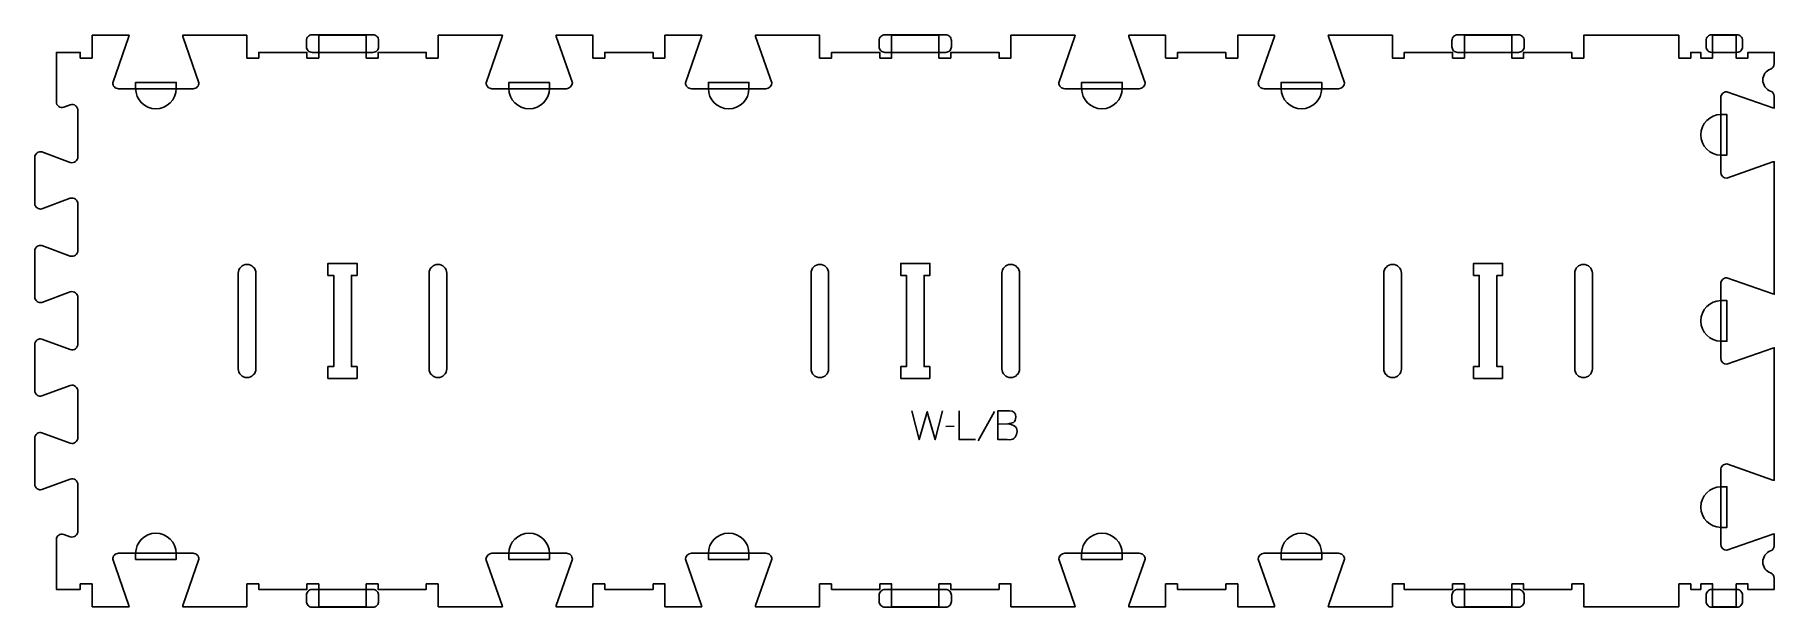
# Model space of a CAD drawing. Header units: millimetres. Extents: x -917 to 905, y -300 to 300.
import ezdxf

# ---------------------------------------------------------------- set-up
doc = ezdxf.new("R2010")
doc.units = ezdxf.units.MM
for name, color, linetype, true_color in [('1_ANYTOOL_1MMDEEP_LABELS_S', 2, 'Continuous', 0xffff00), ('3_ANYTOOL_CUTTHROUGH_INSID', 4, 'Continuous', 0x00ffff), ('4_ANYTOOL_CUTTHROUGH_OUTSI', 5, 'Continuous', 0x0000ff), ('5_ANYTOOL_HALF_MILL_9MM_IN', 3, 'Continuous', 0x00ff00)]:
    doc.layers.add(name, color=color, linetype=linetype, true_color=true_color)

msp = doc.modelspace()

# ---------------------------------------------------------------- linework, layer by layer
at = {"layer": '1_ANYTOOL_1MMDEEP_LABELS_S'}
for p, q in [((88, -94.7), (70.9, -125.5)), ((45.7, -110.3), (36.9, -110.4))]:
    msp.add_line(p, q, dxfattribs=at)
for points in [[(1.3, -94.2), (9, -124.2), (17.5, -95.1), (25.9, -124.2), (33.4, -94.2)], [(50.8, -94.2), (50.8, -124.2), (67.9, -124.2)], [(91.5, -94.2), (91.5, -124.2), (101.2, -124.2), (103.7, -124.3), (105.4, -124.2), (107, -123.7), (108.3, -122.9), (109.4, -121.7), (111, -118.8), (111.5, -115.7), (111.3, -113.8), (110.8, -112.2), (109.9, -110.9), (108.6, -109.9), (105.5, -108.4), (102, -107.8)], [(91.5, -107.9), (102, -107.8), (107.7, -106.2), (108.8, -105.4), (109.6, -104.1), (110.2, -100.7), (109.8, -97.9), (109.3, -96.7), (108.6, -95.8), (107.6, -95.1), (106.5, -94.6), (103.6, -94.2), (91.5, -94.2)]]:
    msp.add_lwpolyline(points, dxfattribs=at)
at = {"layer": '3_ANYTOOL_CUTTHROUGH_INSID'}
for points in [[(-685.8, 50), (-685.8, -50, -1), (-704.3, -50), (-704.3, 50, -1)], [(-504.3, 50, -1), (-485.8, 50), (-485.8, -50, -1), (-504.3, -50)], [(-85.8, 50), (-85.8, -50, -1), (-104.3, -50), (-104.3, 50, -1)], [(95.7, 50, -1), (114.2, 50), (114.2, -50, -1), (95.7, -50)], [(514.2, 50), (514.2, -50, -1), (495.7, -50), (495.7, 50, -1)], [(695.7, 50, -1), (714.2, 50), (714.2, -50, -1), (695.7, -50)]]:
    msp.add_lwpolyline(points, format="xyb", close=True, dxfattribs=at)
for points in [[(-579.8, -60.2), (-610.3, -60.2), (-610.3, -47.7), (-604.3, -47.7), (-604.3, 47.8), (-610.3, 47.8), (-610.3, 60.3), (-579.8, 60.3), (-579.8, 47.8), (-585.8, 47.8), (-585.8, -47.7), (-579.8, -47.7)], [(20.2, -60.2), (-10.3, -60.2), (-10.3, -47.7), (-4.3, -47.7), (-4.3, 47.8), (-10.3, 47.8), (-10.3, 60.3), (20.2, 60.3), (20.2, 47.8), (14.2, 47.8), (14.2, -47.7), (20.2, -47.7)], [(620.2, -60.2), (589.7, -60.2), (589.7, -47.7), (595.7, -47.7), (595.7, 47.8), (589.7, 47.8), (589.7, 60.3), (620.2, 60.3), (620.2, 47.8), (614.2, 47.8), (614.2, -47.7), (620.2, -47.7)]]:
    msp.add_lwpolyline(points, close=True, dxfattribs=at)
at = {"layer": '4_ANYTOOL_CUTTHROUGH_OUTSI'}
msp.add_lwpolyline([(804.7, -299.2), (804.7, -275.5, -0.414214), (805, -275.2), (817, -275.2, -0.414214), (817.2, -275.5), (817.2, -281.2), (827.7, -281.2), (827.7, -275.5, -0.414214), (828, -275.2), (840, -275.2, -0.414214), (840.2, -275.5), (840.2, -299.2), (864.7, -299.2), (864.7, -275.5, -0.414214), (865, -275.2), (877, -275.2, -0.414214), (877.2, -275.5), (877.2, -281.2), (904.7, -281.2), (904.7, -269.3, 0.317837), (900.9, -263.9, -0.707107), (900.9, -240.8, 0.317837), (904.7, -235.4), (904.7, -223), (903.3, -223.2), (855, -240.1), (852.7, -239.7), (850.5, -238.3), (849.1, -236.2), (848.7, -233.9), (848.7, -155.9, -0.419618), (855, -149.7), (903.3, -166.6), (904.7, -166.8), (904.7, -28.1), (903.3, -28.3), (855, -45.2), (852.7, -44.8), (850.5, -43.4), (849.1, -41.3), (848.7, -39), (848.7, 39, -0.419618), (855, 45.2), (903.3, 28.3), (904.7, 28.1), (904.7, 166.8), (903.3, 166.6), (855, 149.7), (852.7, 150.1), (850.5, 151.5), (849.1, 153.6), (848.7, 155.9), (848.7, 233.9, -0.419618), (855, 240.1), (903.3, 223.2), (904.7, 223), (904.7, 235.4, 0.317837), (900.9, 240.8, -0.707107), (900.9, 263.9, 0.317837), (904.7, 269.3), (904.7, 281.3), (877.2, 281.3), (877.2, 275.5, -0.414214), (877, 275.3), (865, 275.3, -0.414214), (864.7, 275.5), (864.7, 299.3), (840.2, 299.3), (840.2, 275.5, -0.414214), (840, 275.3), (828, 275.3, -0.414214), (827.7, 275.5), (827.7, 281.3), (817.2, 281.3), (817.2, 275.5, -0.414214), (817, 275.3), (805, 275.3, -0.414214), (804.7, 275.5), (804.7, 299.3), (705.2, 299.3), (705.2, 275.5, -0.414214), (705, 275.3), (693, 275.3, -0.414214), (692.7, 275.5), (692.7, 281.3), (642.2, 281.3), (642.2, 275.5, -0.414214), (642, 275.3), (630, 275.3, -0.414214), (629.7, 275.5), (629.7, 299.3), (580.2, 299.3), (580.2, 275.5, -0.414214), (580, 275.3), (568, 275.3, -0.414214), (567.7, 275.5), (567.7, 281.3), (517.2, 281.3), (517.2, 275.5, -0.414214), (517, 275.3), (505, 275.3, -0.414214), (504.7, 275.5), (504.7, 299.3), (437.5, 299.3), (437.7, 297.9), (454.7, 249.5), (454.2, 247.2), (452.8, 245.1), (450.7, 243.7), (448.4, 243.3), (370.4, 243.3, -0.419618), (364.2, 249.6), (381.1, 297.9), (381.3, 299.3), (342.7, 299.3), (342.7, 275.5, -0.414214), (342.5, 275.3), (330.5, 275.3, -0.414214), (330.2, 275.5), (330.2, 281.3), (279.7, 281.3), (279.7, 275.5, -0.414214), (279.5, 275.3), (267.5, 275.3, -0.414214), (267.2, 275.5), (267.2, 299.3), (228.6, 299.3), (228.8, 297.9), (245.7, 249.5), (245.3, 247.2), (243.9, 245.1), (241.8, 243.7), (239.5, 243.3), (161.5, 243.3, -0.419618), (155.3, 249.6), (172.2, 297.9), (172.4, 299.3), (105.2, 299.3), (105.2, 275.5, -0.414214), (105, 275.3), (93, 275.3, -0.414214), (92.7, 275.5), (92.7, 281.3), (42.2, 281.3), (42.2, 275.5, -0.414214), (42, 275.3), (30, 275.3, -0.414214), (29.7, 275.5), (29.7, 299.3), (-19.8, 299.3), (-19.8, 275.5, -0.414214), (-20, 275.3), (-32, 275.3, -0.414214), (-32.3, 275.5), (-32.3, 281.3), (-82.8, 281.3), (-82.8, 275.5, -0.414214), (-83, 275.3), (-95, 275.3, -0.414214), (-95.3, 275.5), (-95.3, 299.3), (-162.5, 299.3), (-162.3, 297.9), (-145.3, 249.5), (-145.8, 247.2), (-147.2, 245.1), (-149.3, 243.7), (-151.6, 243.3), (-229.6, 243.3, -0.419618), (-235.8, 249.6), (-218.9, 297.9), (-218.7, 299.3), (-257.3, 299.3), (-257.3, 275.5, -0.414214), (-257.5, 275.3), (-269.5, 275.3, -0.414214), (-269.8, 275.5), (-269.8, 281.3), (-320.3, 281.3), (-320.3, 275.5, -0.414214), (-320.5, 275.3), (-332.5, 275.3, -0.414214), (-332.8, 275.5), (-332.8, 299.3), (-371.4, 299.3), (-371.2, 297.9), (-354.3, 249.5), (-354.7, 247.2), (-356.1, 245.1), (-358.2, 243.7), (-360.5, 243.3), (-438.5, 243.3, -0.419618), (-444.7, 249.6), (-427.8, 297.9), (-427.6, 299.3), (-494.8, 299.3), (-494.8, 275.5, -0.414214), (-495, 275.3), (-507, 275.3, -0.414214), (-507.3, 275.5), (-507.3, 281.3), (-557.8, 281.3), (-557.8, 275.5, -0.414214), (-558, 275.3), (-570, 275.3, -0.414214), (-570.3, 275.5), (-570.3, 299.3), (-619.8, 299.3), (-619.8, 275.5, -0.414214), (-620, 275.3), (-632, 275.3, -0.414214), (-632.3, 275.5), (-632.3, 281.3), (-682.8, 281.3), (-682.8, 275.5, -0.414214), (-683, 275.3), (-695, 275.3, -0.414214), (-695.3, 275.5), (-695.3, 299.3), (-762.5, 299.3), (-762.3, 297.9), (-745.4, 249.6, -0.419618), (-751.6, 243.3), (-829.6, 243.3, -0.419618), (-835.8, 249.6), (-818.9, 297.9), (-818.7, 299.3), (-857.3, 299.3), (-857.3, 275.5, -0.414214), (-857.5, 275.3), (-869.5, 275.3, -0.414214), (-869.8, 275.5), (-869.8, 281.3), (-894.8, 281.3), (-894.8, 229.4, 0.522086), (-887.1, 224), (-880.2, 226.5, -0.503225), (-872.2, 220.5), (-872.2, 172, -0.503225), (-880.2, 166), (-910, 177, 0.501974), (-917.4, 171.5), (-917.4, 123, 0.501976), (-910, 117.5), (-880.2, 128.5, -0.503225), (-872.2, 122.5), (-872.2, 74, -0.503225), (-880.2, 68), (-910, 79, 0.501974), (-917.4, 73.5), (-917.4, 25, 0.501976), (-910, 19.5), (-880.2, 30.5, -0.503225), (-872.2, 24.5), (-872.2, -24, -0.503225), (-880.2, -30), (-910, -19, 0.501974), (-917.4, -24.5), (-917.4, -73, 0.501976), (-910, -78.5), (-880.2, -67.5, -0.503225), (-872.2, -73.5), (-872.2, -122, -0.503225), (-880.2, -128), (-910, -117, 0.501974), (-917.4, -122.5), (-917.4, -171, 0.501976), (-910, -176.5), (-880.2, -165.5, -0.503225), (-872.2, -171.5), (-872.2, -220, -0.503225), (-880.2, -226), (-887.1, -223.5, 0.522099), (-894.8, -228.9), (-894.8, -281.2), (-869.8, -281.2), (-869.8, -275.5, -0.414214), (-869.5, -275.2), (-857.5, -275.2, -0.414214), (-857.3, -275.5), (-857.3, -299.2), (-818.7, -299.2), (-818.9, -297.9), (-835.8, -249.6, -0.419618), (-829.6, -243.2), (-751.6, -243.2, -0.419618), (-745.4, -249.6), (-762.3, -297.9), (-762.5, -299.2), (-695.3, -299.2), (-695.3, -275.5, -0.414214), (-695, -275.2), (-683, -275.2, -0.414214), (-682.8, -275.5), (-682.8, -281.2), (-632.3, -281.2), (-632.3, -275.5, -0.414214), (-632, -275.2), (-620, -275.2, -0.414214), (-619.8, -275.5), (-619.8, -299.2), (-570.3, -299.2), (-570.3, -275.5, -0.414214), (-570, -275.2), (-558, -275.2, -0.414214), (-557.8, -275.5), (-557.8, -281.2), (-507.3, -281.2), (-507.3, -275.5, -0.414214), (-507, -275.2), (-495, -275.2, -0.414214), (-494.8, -275.5), (-494.8, -299.2), (-427.6, -299.2), (-427.8, -297.9), (-444.8, -249.5), (-444.3, -247.2), (-442.9, -245.1), (-440.8, -243.7), (-438.5, -243.2), (-360.5, -243.2, -0.419618), (-354.3, -249.6), (-371.2, -297.9), (-371.4, -299.2), (-332.8, -299.2), (-332.8, -275.5, -0.414214), (-332.5, -275.2), (-320.5, -275.2, -0.414214), (-320.3, -275.5), (-320.3, -281.2), (-269.8, -281.2), (-269.8, -275.5, -0.414214), (-269.5, -275.2), (-257.5, -275.2, -0.414214), (-257.3, -275.5), (-257.3, -299.2), (-218.7, -299.2), (-218.9, -297.9), (-235.8, -249.5), (-235.4, -247.2), (-234, -245.1), (-231.9, -243.7), (-229.6, -243.2), (-151.6, -243.2, -0.419618), (-145.4, -249.6), (-162.3, -297.9), (-162.5, -299.2), (-95.3, -299.2), (-95.3, -275.5, -0.414214), (-95, -275.2), (-83, -275.2, -0.414214), (-82.8, -275.5), (-82.8, -281.2), (-32.3, -281.2), (-32.3, -275.5, -0.414214), (-32, -275.2), (-20, -275.2, -0.414214), (-19.8, -275.5), (-19.8, -299.2), (29.7, -299.2), (29.7, -275.5, -0.414214), (30, -275.2), (42, -275.2, -0.414214), (42.2, -275.5), (42.2, -281.2), (92.7, -281.2), (92.7, -275.5, -0.414214), (93, -275.2), (105, -275.2, -0.414214), (105.2, -275.5), (105.2, -299.2), (172.4, -299.2), (172.2, -297.9), (155.2, -249.5), (155.7, -247.2), (157.1, -245.1), (159.2, -243.7), (161.5, -243.2), (239.5, -243.2, -0.419618), (245.7, -249.6), (228.8, -297.9), (228.6, -299.2), (267.2, -299.2), (267.2, -275.5, -0.414214), (267.5, -275.2), (279.5, -275.2, -0.414214), (279.7, -275.5), (279.7, -281.2), (330.2, -281.2), (330.2, -275.5, -0.414214), (330.5, -275.2), (342.5, -275.2, -0.414214), (342.7, -275.5), (342.7, -299.2), (381.3, -299.2), (381.1, -297.9), (364.2, -249.5), (364.6, -247.2), (366, -245.1), (368.1, -243.7), (370.4, -243.2), (448.4, -243.2, -0.419618), (454.6, -249.6), (437.7, -297.9), (437.5, -299.2), (504.7, -299.2), (504.7, -275.5, -0.414214), (505, -275.2), (517, -275.2, -0.414214), (517.2, -275.5), (517.2, -281.2), (567.7, -281.2), (567.7, -275.5, -0.414214), (568, -275.2), (580, -275.2, -0.414214), (580.2, -275.5), (580.2, -299.2), (629.7, -299.2), (629.7, -275.5, -0.414214), (630, -275.2), (642, -275.2, -0.414214), (642.2, -275.5), (642.2, -281.2), (692.7, -281.2), (692.7, -275.5, -0.414214), (693, -275.2), (705, -275.2, -0.414214), (705.2, -275.5), (705.2, -299.2)], format="xyb", close=True, dxfattribs=at)
at = {"layer": '5_ANYTOOL_HALF_MILL_9MM_IN'}
for points in [[(-626.9, 299.8, 0.414214), (-632.9, 293.8), (-632.9, 287.3, 0.414214), (-626.9, 281.3), (-563.2, 281.3, 0.414214), (-557.2, 287.3), (-557.2, 293.8, 0.414214), (-563.2, 299.8)], [(-26.9, 299.8, 0.414214), (-32.9, 293.8), (-32.9, 287.3, 0.414214), (-26.9, 281.3), (36.8, 281.3, 0.414214), (42.8, 287.3), (42.8, 293.8, 0.414214), (36.8, 299.8)], [(573.1, 299.8, 0.414214), (567.1, 293.8), (567.1, 287.3, 0.414214), (573.1, 281.3), (636.8, 281.3, 0.414214), (642.8, 287.3), (642.8, 293.8, 0.414214), (636.8, 299.8)], [(839.3, 299.8, 0.414214), (833.3, 293.8), (833.3, 287.3, 0.414214), (839.3, 281.3), (865.6, 281.3, 0.414214), (871.6, 287.3), (871.6, 293.8, 0.414214), (865.6, 299.8)], [(-769.3, 243.5, -1), (-811.8, 243.5), (-811.8, 249.8), (-769.3, 249.8)], [(-378.3, 243.5, -1), (-420.8, 243.5), (-420.8, 249.8), (-378.3, 249.8)], [(-169.3, 243.5, -1), (-211.8, 243.5), (-211.8, 249.8), (-169.3, 249.8)], [(221.7, 243.5, -1), (179.2, 243.5), (179.2, 249.8), (221.7, 249.8)], [(430.7, 243.5, -1), (388.2, 243.5), (388.2, 249.8), (430.7, 249.8)], [(849, 173.7, -1), (849, 216.2), (855.2, 216.2), (855.2, 173.7)], [(849, -21.2, -1), (849, 21.3), (855.2, 21.3), (855.2, -21.2)], [(849, -216.1, -1), (849, -173.6), (855.2, -173.6), (855.2, -216.1)], [(-769.3, -243.5, 1), (-811.8, -243.5), (-811.8, -249.7), (-769.3, -249.7)], [(-378.3, -243.5, 1), (-420.8, -243.5), (-420.8, -249.7), (-378.3, -249.7)], [(-169.3, -243.5, 1), (-211.8, -243.5), (-211.8, -249.7), (-169.3, -249.7)], [(221.7, -243.5, 1), (179.2, -243.5), (179.2, -249.7), (221.7, -249.7)], [(430.7, -243.5, 1), (388.2, -243.5), (388.2, -249.7), (430.7, -249.7)], [(-626.9, -281.2, 0.414214), (-632.9, -287.2), (-632.9, -293.7, 0.414214), (-626.9, -299.7), (-563.2, -299.7, 0.414214), (-557.2, -293.7), (-557.2, -287.2, 0.414214), (-563.2, -281.2)], [(-26.9, -281.2, 0.414214), (-32.9, -287.2), (-32.9, -293.7, 0.414214), (-26.9, -299.7), (36.8, -299.7, 0.414214), (42.8, -293.7), (42.8, -287.2, 0.414214), (36.8, -281.2)], [(573.1, -281.2, 0.414214), (567.1, -287.2), (567.1, -293.7, 0.414214), (573.1, -299.7), (636.8, -299.7, 0.414214), (642.8, -293.7), (642.8, -287.2, 0.414214), (636.8, -281.2)], [(839.3, -281.2, 0.414214), (833.3, -287.2), (833.3, -293.7, 0.414214), (839.3, -299.7), (865.6, -299.7, 0.414214), (871.6, -293.7), (871.6, -287.2, 0.414214), (865.6, -281.2)]]:
    msp.add_lwpolyline(points, format="xyb", close=True, dxfattribs=at)

doc.saveas('drawing.dxf')
